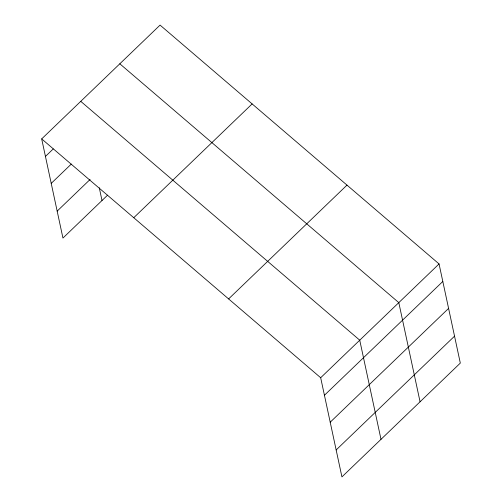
<?xml version="1.0" encoding="UTF-8"?>
<svg xmlns="http://www.w3.org/2000/svg" width="502" height="502" viewBox="0 0 502 502"><rect width="100%" height="100%" fill="white"/><g stroke="black" fill="none" stroke-linecap="round" stroke-linejoin="round"><path stroke-width="0.75" d="M41.685 138.903L160.069 25.1L439.055 263.939L460.315 363.097L341.931 476.9L320.678 377.736L41.685 138.903L62.945 238.061L107.591 195.146M45.444 156.429L53.256 148.925M51.217 183.368L71.309 164.06M57.165 211.122L90.096 179.471M133.752 217.717L252.136 103.914M228.611 298.922L346.989 185.119M320.678 377.736L439.055 263.939M324.43 395.269L442.814 281.465M330.209 422.207L448.593 308.404M336.158 449.961L454.542 336.158M119.815 63.792L398.808 302.631L420.067 401.788M80.753 101.348L359.739 340.187L380.999 439.344M99.283 187.786L102.006 200.511"/></g></svg>
